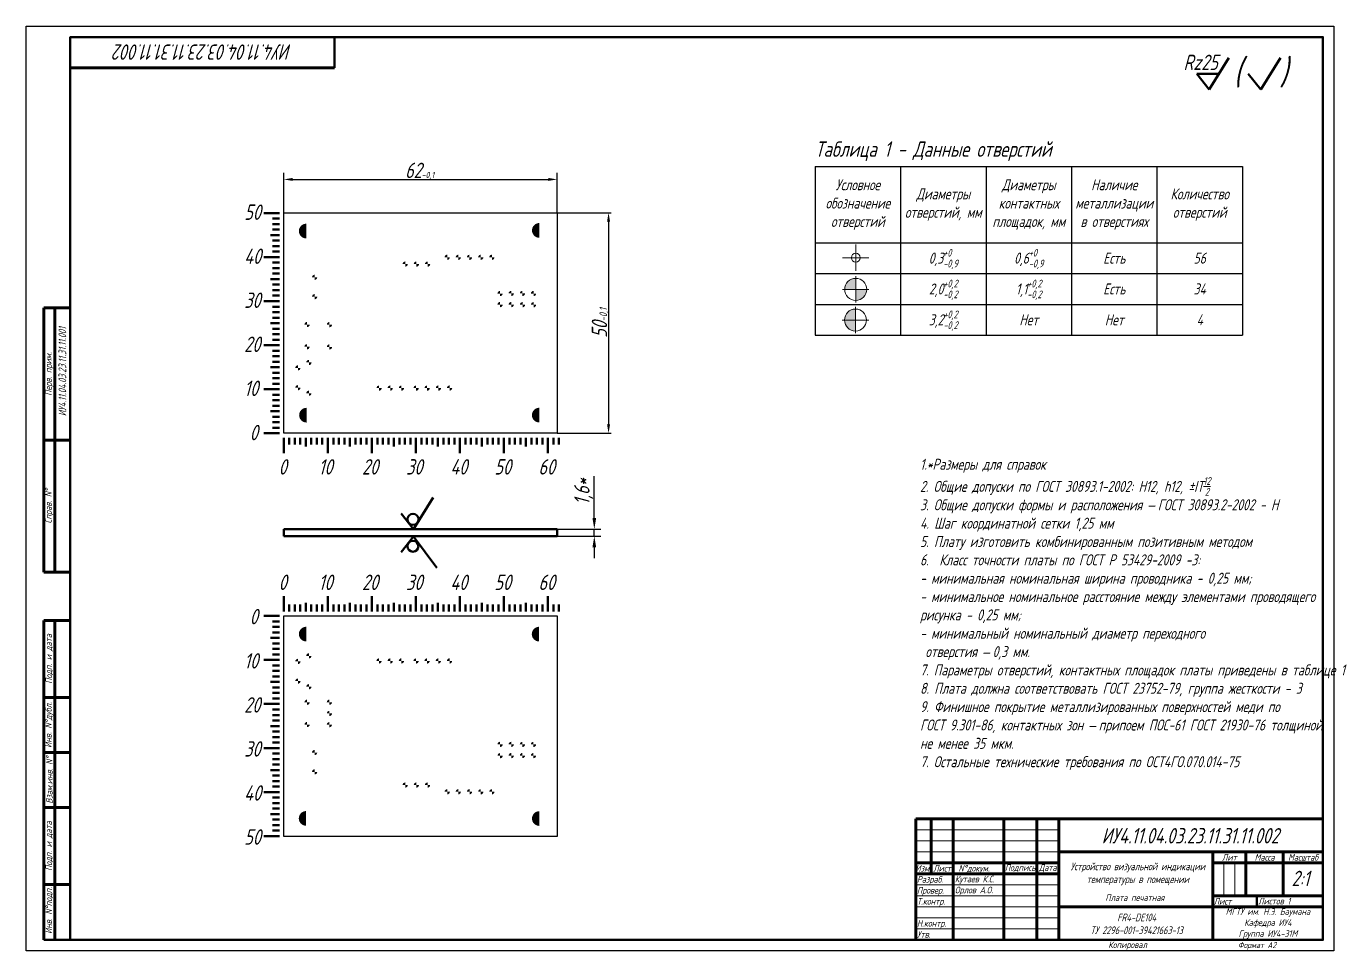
# Model space of a CAD drawing. Header units: millimetres. Extents: x -194 to 1085, y -28 to 392.
# Drawn here: x 491 to 1085, y -28 to 392 of the extents above; entities that cross this region are included whole.
import ezdxf

# ---------------------------------------------------------------- set-up
doc = ezdxf.new("R2010")
doc.units = ezdxf.units.MM
doc.layers.add('FORM', color=5, linetype='Continuous')
doc.layers.add('Format', color=7, linetype='Continuous', lineweight=50)
doc.layers.add('Tonk', color=7, linetype='Continuous', lineweight=15)
doc.styles.get("Standard").update_dxf_attribs({"font": '', "width": 0.8, "oblique": 15})
doc.styles.get('Standard').set_extended_font_data('GOST type B')
doc.dimstyles.new('ISO-25', dxfattribs={"dimtxt": 3.5, "dimasz": 4, "dimexe": 1.25, "dimexo": 0, "dimtad": 1, "dimtxsty": 'Standard', "dimcen": 2.5, "dimadec": 0, "dimazin": 0, "dimtfac": 1, "dimtmove": 0, "dimatfit": 3, "dimfxl": 1, "dimarcsym": 0})
doc.dimstyles.new('Pre', dxfattribs={"dimtxt": 3.5, "dimasz": 1.5, "dimexe": 3, "dimexo": 0, "dimtad": 1, "dimtxsty": 'Standard', "dimcen": 2.5, "dimadec": 0, "dimazin": 0, "dimtfac": 1, "dimtmove": 0, "dimatfit": 3, "dimfxl": 1, "dimarcsym": 0})
picture_1 = doc.add_image_def('image1.png', size_in_pixel=(5562, 4486))
picture_2 = doc.add_image_def('image2.png', size_in_pixel=(5561, 4486))

# ---------------------------------------------------------------- blocks, each defined once
blk = doc.blocks.new('*D8')
at = {"color": 0, "lineweight": -2, "transparency": 16777216}
for p, q in [((749.03, 168.5), (749.03, 187.52)), ((732.19, 163.5), (752.03, 163.5)), ((749.03, 160.3), (749.03, 163.5)), ((732.19, 160.3), (752.03, 160.3)), ((749.03, 155.3), (749.03, 150.3))]:
    blk.add_line(p, q, dxfattribs=at)
at = {"color": 0, "transparency": 16777216}
for points in [[(748.2, 168.5), (749.86, 168.5), (749.03, 163.5)], [(748.2, 155.3), (749.86, 155.3), (749.03, 160.3)]]:
    blk.add_solid(points, dxfattribs=at)
at = {"layer": 'Defpoints', "color": 0, "transparency": 16777216}
for p in [(732.19, 163.5), (732.19, 160.3), (749.03, 160.3)]:
    blk.add_point(p, dxfattribs=at)
at = {"color": 0, "transparency": 16777216, "insert": (744.21, 180.51), "char_height": 3.5, "width": 5.1008, "attachment_point": 5, "rotation": 90}
blk.add_mtext('{\\H2x;1,6*}', dxfattribs=at)
blk = doc.blocks.new('*D9')
at = {"color": 0, "lineweight": -2, "transparency": 16777216}
for p, q in [((732.19, 307.22), (756.74, 307.22)), ((755.49, 303.22), (755.49, 211.04)), ((732.19, 207.04), (756.74, 207.04))]:
    blk.add_line(p, q, dxfattribs=at)
at = {"color": 0, "transparency": 16777216}
for points in [[(754.82, 303.22), (756.16, 303.22), (755.49, 307.22)], [(754.82, 211.04), (756.16, 211.04), (755.49, 207.04)]]:
    blk.add_solid(points, dxfattribs=at)
at = {"layer": 'Defpoints', "color": 0, "transparency": 16777216}
for p in [(732.19, 307.22), (732.19, 207.04), (755.49, 207.04)]:
    blk.add_point(p, dxfattribs=at)
at = {"color": 0, "transparency": 16777216, "insert": (751.36, 257.13), "char_height": 3.5, "width": 11.4971, "attachment_point": 5, "rotation": 90}
blk.add_mtext('{\\H2x;50\\H0.5x;\\S^ -0,1;}', dxfattribs=at)
blk = doc.blocks.new('*T10')
at = {"layer": 'Format', "color": 0, "linetype": 'ByBlock', "lineweight": -2, "transparency": 16777216}
for p, q in [((0, 0), (194.11, 0)), ((0, 0), (0, -76.66)), ((38.82, 0), (38.82, -76.66)), ((77.64, 0), (77.64, -76.66)), ((116.47, 0), (116.47, -76.66)), ((155.29, 0), (155.29, -76.66)), ((194.11, 0), (194.11, -76.66)), ((0, -34.64), (194.11, -34.64)), ((0, -48.65), (194.11, -48.65)), ((0, -62.65), (194.11, -62.65)), ((0, -76.66), (194.11, -76.66))]:
    blk.add_line(p, q, dxfattribs=at)
at = {"layer": 'Format', "color": 0, "transparency": 16777216, "width": 38.7021, "attachment_point": 5}
for s, insert, char_height in [('Условное обозначение отверстий', (19.41, -17.32), 5), ('Диаметры контактных площадок, мм', (97.06, -17.32), 5), ('Наличие металлизации в отверстиях', (135.88, -17.32), 5), ('Диаметры отверстий, мм', (58.23, -17.32), 5), ('Количество отверстий', (174.7, -17.32), 5), ('\\A1;0,3{\\H0.7x;\\S+0^ -0,9;}', (58.23, -41.64), 5), ('\\A1;{\\H27.77778x;0,6\\H0.7x;\\S+0^ -0,9;\\H1.42857x; } ', (97.06, -41.64), 0.18), ('Есть', (135.88, -41.64), 5), ('56', (174.7, -41.64), 5), ('\\A1;{\\H27.77778x;2,0\\H0.7x;\\S+0,2^ -0,2;\\H1.42857x; } ', (58.23, -55.65), 0.18), ('\\A1;{\\H27.77778x;1,1\\H0.7x;\\S+0,2^ -0,2;\\H1.42857x; } ', (97.06, -55.65), 0.18), ('Есть', (135.88, -55.65), 5), ('34', (174.7, -55.65), 5), ('\\A1;{\\H27.77778x;3,2\\H0.7x;\\S+0,2^ -0,2;\\H1.42857x; } ', (58.23, -69.65), 0.18), ('\\A1;{\\H27.77778x;Нет}', (97.06, -69.65), 0.18), ('Нет', (135.88, -69.65), 5), ('4', (174.7, -69.65), 5)]:
    blk.add_mtext(s, dxfattribs=dict(at, insert=insert, char_height=char_height))
blk = doc.blocks.new('*D12')
at = {"color": 0, "lineweight": -2, "transparency": 16777216}
for p, q in [((607.98, 307.22), (607.98, 325.34)), ((611.98, 322.34), (728.19, 322.34)), ((732.19, 307.22), (732.19, 325.34))]:
    blk.add_line(p, q, dxfattribs=at)
at = {"color": 0, "transparency": 16777216}
for points in [[(611.98, 323), (611.98, 321.67), (607.98, 322.34)], [(728.19, 323), (728.19, 321.67), (732.19, 322.34)]]:
    blk.add_solid(points, dxfattribs=at)
at = {"layer": 'Defpoints', "color": 0, "transparency": 16777216}
for p in [(732.19, 322.34), (607.98, 307.22), (732.19, 307.22)]:
    blk.add_point(p, dxfattribs=at)
at = {"color": 0, "transparency": 16777216, "insert": (669.68, 326.46), "char_height": 3.5, "width": 8.5641, "attachment_point": 5}
blk.add_mtext('{\\H2x;62\\H0.4x;\\S^ -0,1;}', dxfattribs=at)

msp = doc.modelspace()

# ---------------------------------------------------------------- hatches: boundary and pattern name
at = {"true_color": 0x000000}
h = msp.add_hatch(color=18, dxfattribs=at)
h.dxf.hatch_style = 1
h.paths.add_polyline_path([(618.171, 302.222, 0.4142136), (614.826, 298.876), (618.171, 298.876)])
h.paths.add_polyline_path([(618.171, 298.876), (614.826, 298.876, 0.4142136), (618.171, 295.531)])
h = msp.add_hatch(color=18, dxfattribs=at)
h.dxf.hatch_style = 1
h.paths.add_polyline_path([(724.064, 302.528, 0.4142136), (720.718, 299.183), (724.064, 299.183)])
h.paths.add_polyline_path([(724.064, 299.183), (720.718, 299.183, 0.4142136), (724.064, 295.838)])
h = msp.add_hatch(color=18, dxfattribs=at)
h.dxf.hatch_style = 1
h.paths.add_polyline_path([(682.191, 288.157, 0.4142136), (681.003, 286.969), (682.191, 286.969)])
h.paths.add_polyline_path([(683.38, 286.969), (682.191, 286.969), (682.191, 285.78, 0.4142136)])
h = msp.add_hatch(color=18, dxfattribs=at)
h.dxf.hatch_style = 1
h.paths.add_polyline_path([(687.241, 288.135, 0.4142136), (686.053, 286.947), (687.241, 286.947)])
h.paths.add_polyline_path([(688.43, 286.947), (687.241, 286.947), (687.241, 285.758, 0.4142136)])
h = msp.add_hatch(color=18, dxfattribs=at)
h.dxf.hatch_style = 1
h.paths.add_polyline_path([(692.331, 288.135, 0.4142136), (691.143, 286.947), (692.331, 286.947)])
h.paths.add_polyline_path([(693.519, 286.947), (692.331, 286.947), (692.331, 285.758, 0.4142136)])
h = msp.add_hatch(color=18, dxfattribs=at)
h.dxf.hatch_style = 1
h.paths.add_polyline_path([(697.446, 288.167, 0.4142136), (696.257, 286.979), (697.446, 286.979)])
h.paths.add_polyline_path([(698.634, 286.979), (697.446, 286.979), (697.446, 285.79, 0.4142136)])
h = msp.add_hatch(color=18, dxfattribs=at)
h.dxf.hatch_style = 1
h.paths.add_polyline_path([(702.482, 288.146, 0.4142136), (701.294, 286.957), (702.482, 286.957)])
h.paths.add_polyline_path([(703.67, 286.957), (702.482, 286.957), (702.482, 285.769, 0.4142136)])
h = msp.add_hatch(color=18, dxfattribs=at)
h.dxf.hatch_style = 1
h.paths.add_polyline_path([(663.133, 285.092, 0.4142136), (661.945, 283.904), (663.133, 283.904)])
h.paths.add_polyline_path([(664.322, 283.904), (663.133, 283.904), (663.133, 282.715, 0.4142136)])
h = msp.add_hatch(color=18, dxfattribs=at)
h.dxf.hatch_style = 1
h.paths.add_polyline_path([(668.193, 285.06, 0.4142136), (667.005, 283.872), (668.193, 283.872)])
h.paths.add_polyline_path([(669.382, 283.872), (668.193, 283.872), (668.193, 282.683, 0.4142136)])
h = msp.add_hatch(color=18, dxfattribs=at)
h.dxf.hatch_style = 1
h.paths.add_polyline_path([(673.283, 285.06, 0.4142136), (672.095, 283.872), (673.283, 283.872)])
h.paths.add_polyline_path([(674.472, 283.872), (673.283, 283.872), (673.283, 282.683, 0.4142136)])
h = msp.add_hatch(color=18, dxfattribs=at)
h.dxf.hatch_style = 1
h.paths.add_polyline_path([(621.989, 279.064, 0.4142136), (620.801, 277.875), (621.989, 277.875)])
h.paths.add_polyline_path([(623.178, 277.875), (621.989, 277.875), (621.989, 276.687, 0.4142136)])
h = msp.add_hatch(color=18, dxfattribs=at)
h.dxf.hatch_style = 1
h.paths.add_polyline_path([(622, 270.283, 0.4142136), (620.812, 269.095), (622, 269.095)])
h.paths.add_polyline_path([(623.189, 269.095), (622, 269.095), (622, 267.907, 0.4142136)])
h = msp.add_hatch(color=18, dxfattribs=at)
h.dxf.hatch_style = 1
h.paths.add_polyline_path([(706.218, 271.687, 0.4142136), (705.029, 270.499), (706.218, 270.499)])
h.paths.add_polyline_path([(707.406, 270.499), (706.218, 270.499), (706.218, 269.31, 0.4142136)])
h = msp.add_hatch(color=18, dxfattribs=at)
h.dxf.hatch_style = 1
h.paths.add_polyline_path([(711.294, 271.741, 0.4142136), (710.106, 270.552), (711.294, 270.552)])
h.paths.add_polyline_path([(712.483, 270.552), (711.294, 270.552), (711.294, 269.364, 0.4142136)])
h = msp.add_hatch(color=18, dxfattribs=at)
h.dxf.hatch_style = 1
h.paths.add_polyline_path([(716.36, 271.73, 0.4142136), (715.172, 270.542), (716.36, 270.542)])
h.paths.add_polyline_path([(717.549, 270.542), (716.36, 270.542), (716.36, 269.353, 0.4142136)])
h = msp.add_hatch(color=18, dxfattribs=at)
h.dxf.hatch_style = 1
h.paths.add_polyline_path([(721.426, 271.709, 0.4142136), (720.238, 270.52), (721.426, 270.52)])
h.paths.add_polyline_path([(722.615, 270.52), (721.426, 270.52), (721.426, 269.332, 0.4142136)])
h = msp.add_hatch(color=18, dxfattribs=at)
h.dxf.hatch_style = 1
h.paths.add_polyline_path([(706.215, 266.674, 0.4142136), (705.026, 265.485), (706.215, 265.485)])
h.paths.add_polyline_path([(707.403, 265.485), (706.215, 265.485), (706.215, 264.297, 0.4142136)])
h = msp.add_hatch(color=18, dxfattribs=at)
h.dxf.hatch_style = 1
h.paths.add_polyline_path([(711.302, 266.674, 0.4142136), (710.114, 265.485), (711.302, 265.485)])
h.paths.add_polyline_path([(712.491, 265.485), (711.302, 265.485), (711.302, 264.297, 0.4142136)])
h = msp.add_hatch(color=18, dxfattribs=at)
h.dxf.hatch_style = 1
h.paths.add_polyline_path([(716.414, 266.631, 0.4142136), (715.225, 265.442), (716.414, 265.442)])
h.paths.add_polyline_path([(717.602, 265.442), (716.414, 265.442), (716.414, 264.254, 0.4142136)])
h = msp.add_hatch(color=18, dxfattribs=at)
h.dxf.hatch_style = 1
h.paths.add_polyline_path([(721.426, 266.609, 0.4142136), (720.238, 265.421), (721.426, 265.421)])
h.paths.add_polyline_path([(722.614, 265.421), (721.426, 265.421), (721.426, 264.232, 0.4142136)])
h = msp.add_hatch(color=18, dxfattribs=at)
h.dxf.hatch_style = 1
h.paths.add_polyline_path([(867.656, 263.459, 0.4142136), (862.656, 258.459), (867.656, 258.459)])
h.paths.add_polyline_path([(867.656, 258.459), (862.656, 258.459, 0.4142136), (867.656, 253.459)])
h = msp.add_hatch(color=18, dxfattribs=at)
h.dxf.hatch_style = 1
h.paths.add_polyline_path([(618.562, 257.609, 0.4142136), (617.374, 256.42), (618.562, 256.42)])
h.paths.add_polyline_path([(619.751, 256.42), (618.562, 256.42), (618.562, 255.232, 0.4142136)])
h = msp.add_hatch(color=18, dxfattribs=at)
h.dxf.hatch_style = 1
h.paths.add_polyline_path([(628.726, 257.574, 0.4142136), (627.538, 256.386), (628.726, 256.386)])
h.paths.add_polyline_path([(629.915, 256.386), (628.726, 256.386), (628.726, 255.197, 0.4142136)])
h = msp.add_hatch(color=18, dxfattribs=at)
h.dxf.hatch_style = 1
h.paths.add_polyline_path([(618.525, 247.524, 0.4142136), (617.336, 246.335), (618.525, 246.335)])
h.paths.add_polyline_path([(619.713, 246.335), (618.525, 246.335), (618.525, 245.147, 0.4142136)])
h = msp.add_hatch(color=18, dxfattribs=at)
h.dxf.hatch_style = 1
h.paths.add_polyline_path([(628.736, 247.443, 0.4142136), (627.547, 246.255), (628.736, 246.255)])
h.paths.add_polyline_path([(629.924, 246.255), (628.736, 246.255), (628.736, 245.066, 0.4142136)])
h = msp.add_hatch(color=18, dxfattribs=at)
h.dxf.hatch_style = 1
h.paths.add_polyline_path([(614.377, 237.913, 0.4142136), (613.189, 236.725), (614.377, 236.725)])
h.paths.add_polyline_path([(615.566, 236.725), (614.377, 236.725), (614.377, 235.537, 0.4142136)])
h = msp.add_hatch(color=18, dxfattribs=at)
h.dxf.hatch_style = 1
h.paths.add_polyline_path([(619.387, 240.385, 0.4142136), (618.198, 239.196), (619.387, 239.196)])
h.paths.add_polyline_path([(620.575, 239.196), (619.387, 239.196), (619.387, 238.008, 0.4142136)])
h = msp.add_hatch(color=18, dxfattribs=at)
h.dxf.hatch_style = 1
h.paths.add_polyline_path([(614.385, 228.92, 0.4142136), (613.196, 227.731), (614.385, 227.731)])
h.paths.add_polyline_path([(615.573, 227.731), (614.385, 227.731), (614.385, 226.543, 0.4142136)])
h = msp.add_hatch(color=18, dxfattribs=at)
h.dxf.hatch_style = 1
h.paths.add_polyline_path([(619.388, 226.412, 0.4142136), (618.2, 225.224), (619.388, 225.224)])
h.paths.add_polyline_path([(620.576, 225.224), (619.388, 225.224), (619.388, 224.036, 0.4142136)])
h = msp.add_hatch(color=18, dxfattribs=at)
h.dxf.hatch_style = 1
h.paths.add_polyline_path([(651.286, 228.758, 0.4142136), (650.097, 227.57), (651.286, 227.57)])
h.paths.add_polyline_path([(652.474, 227.57), (651.286, 227.57), (651.286, 226.381, 0.4142136)])
h = msp.add_hatch(color=18, dxfattribs=at)
h.dxf.hatch_style = 1
h.paths.add_polyline_path([(656.319, 228.751, 0.4142136), (655.131, 227.563), (656.319, 227.563)])
h.paths.add_polyline_path([(657.508, 227.563), (656.319, 227.563), (656.319, 226.374, 0.4142136)])
h = msp.add_hatch(color=18, dxfattribs=at)
h.dxf.hatch_style = 1
h.paths.add_polyline_path([(661.422, 228.751, 0.4142136), (660.234, 227.563), (661.422, 227.563)])
h.paths.add_polyline_path([(662.611, 227.563), (661.422, 227.563), (661.422, 226.374, 0.4142136)])
h = msp.add_hatch(color=18, dxfattribs=at)
h.dxf.hatch_style = 1
h.paths.add_polyline_path([(668.078, 228.724, 0.4142136), (666.89, 227.536), (668.078, 227.536)])
h.paths.add_polyline_path([(669.267, 227.536), (668.078, 227.536), (668.078, 226.347, 0.4142136)])
h = msp.add_hatch(color=18, dxfattribs=at)
h.dxf.hatch_style = 1
h.paths.add_polyline_path([(673.098, 228.731, 0.4142136), (671.91, 227.542), (673.098, 227.542)])
h.paths.add_polyline_path([(674.287, 227.542), (673.098, 227.542), (673.098, 226.354, 0.4142136)])
h = msp.add_hatch(color=18, dxfattribs=at)
h.dxf.hatch_style = 1
h.paths.add_polyline_path([(678.222, 228.778, 0.4142136), (677.034, 227.589), (678.222, 227.589)])
h.paths.add_polyline_path([(679.411, 227.589), (678.222, 227.589), (678.222, 226.401, 0.4142136)])
h = msp.add_hatch(color=18, dxfattribs=at)
h.dxf.hatch_style = 1
h.paths.add_polyline_path([(683.296, 228.791, 0.4142136), (682.108, 227.603), (683.296, 227.603)])
h.paths.add_polyline_path([(684.484, 227.603), (683.296, 227.603), (683.296, 226.414, 0.4142136)])
h = msp.add_hatch(color=18, dxfattribs=at)
h.dxf.hatch_style = 1
h.paths.add_polyline_path([(618.292, 218.605, 0.4142136), (614.947, 215.26), (618.292, 215.26)])
h.paths.add_polyline_path([(618.292, 215.26), (614.947, 215.26, 0.4142136), (618.292, 211.914)])
h = msp.add_hatch(color=18, dxfattribs=at)
h.dxf.hatch_style = 1
h.paths.add_polyline_path([(724.017, 218.634, 0.4142136), (720.672, 215.288), (724.017, 215.288)])
h.paths.add_polyline_path([(724.017, 215.288), (720.672, 215.288, 0.4142136), (724.017, 211.943)])
h = msp.add_hatch(color=18, dxfattribs=at)
h.dxf.hatch_style = 1
h.paths.add_polyline_path([(618.161, 119.161, 0.4142136), (614.815, 115.816), (618.161, 115.816)])
h.paths.add_polyline_path([(618.161, 115.816), (614.815, 115.816, 0.4142136), (618.161, 112.471)])
h = msp.add_hatch(color=18, dxfattribs=at)
h.dxf.hatch_style = 1
h.paths.add_polyline_path([(723.964, 119.156, 0.4142136), (720.619, 115.811), (723.964, 115.811)])
h.paths.add_polyline_path([(723.964, 115.811), (720.619, 115.811, 0.4142136), (723.964, 112.466)])
h = msp.add_hatch(color=18, dxfattribs=at)
h.dxf.hatch_style = 1
h.paths.add_polyline_path([(619.364, 107.119, 0.4142136), (618.175, 105.931), (619.364, 105.931)])
h.paths.add_polyline_path([(620.552, 105.931), (619.364, 105.931), (619.364, 104.742, 0.4142136)])
h = msp.add_hatch(color=18, dxfattribs=at)
h.dxf.hatch_style = 1
h.paths.add_polyline_path([(614.396, 104.599, 0.4142136), (613.207, 103.41), (614.396, 103.41)])
h.paths.add_polyline_path([(615.584, 103.41), (614.396, 103.41), (614.396, 102.222, 0.4142136)])
h = msp.add_hatch(color=18, dxfattribs=at)
h.dxf.hatch_style = 1
h.paths.add_polyline_path([(651.241, 104.819, 0.4142136), (650.053, 103.631), (651.241, 103.631)])
h.paths.add_polyline_path([(652.43, 103.631), (651.241, 103.631), (651.241, 102.442, 0.4142136)])
h = msp.add_hatch(color=18, dxfattribs=at)
h.dxf.hatch_style = 1
h.paths.add_polyline_path([(656.33, 104.806, 0.4142136), (655.142, 103.618), (656.33, 103.618)])
h.paths.add_polyline_path([(657.518, 103.618), (656.33, 103.618), (656.33, 102.429, 0.4142136)])
h = msp.add_hatch(color=18, dxfattribs=at)
h.dxf.hatch_style = 1
h.paths.add_polyline_path([(661.406, 104.827, 0.4142136), (660.218, 103.639), (661.406, 103.639)])
h.paths.add_polyline_path([(662.594, 103.639), (661.406, 103.639), (661.406, 102.45, 0.4142136)])
h = msp.add_hatch(color=18, dxfattribs=at)
h.dxf.hatch_style = 1
h.paths.add_polyline_path([(668.054, 104.789, 0.4142136), (666.866, 103.601), (668.054, 103.601)])
h.paths.add_polyline_path([(669.243, 103.601), (668.054, 103.601), (668.054, 102.412, 0.4142136)])
h = msp.add_hatch(color=18, dxfattribs=at)
h.dxf.hatch_style = 1
h.paths.add_polyline_path([(673.064, 104.802, 0.4142136), (671.875, 103.613), (673.064, 103.613)])
h.paths.add_polyline_path([(674.252, 103.613), (673.064, 103.613), (673.064, 102.425, 0.4142136)])
h = msp.add_hatch(color=18, dxfattribs=at)
h.dxf.hatch_style = 1
h.paths.add_polyline_path([(678.173, 104.81, 0.4142136), (676.985, 103.622), (678.173, 103.622)])
h.paths.add_polyline_path([(679.361, 103.622), (678.173, 103.622), (678.173, 102.433, 0.4142136)])
h = msp.add_hatch(color=18, dxfattribs=at)
h.dxf.hatch_style = 1
h.paths.add_polyline_path([(683.253, 104.81, 0.4142136), (682.065, 103.622), (683.253, 103.622)])
h.paths.add_polyline_path([(684.442, 103.622), (683.253, 103.622), (683.253, 102.433, 0.4142136)])
h = msp.add_hatch(color=18, dxfattribs=at)
h.dxf.hatch_style = 1
h.paths.add_polyline_path([(614.385, 95.641, 0.4142136), (613.197, 94.453), (614.385, 94.453)])
h.paths.add_polyline_path([(615.573, 94.453), (614.385, 94.453), (614.385, 93.265, 0.4142136)])
h = msp.add_hatch(color=18, dxfattribs=at)
h.dxf.hatch_style = 1
h.paths.add_polyline_path([(619.383, 93.111, 0.4142136), (618.195, 91.923), (619.383, 91.923)])
h.paths.add_polyline_path([(620.571, 91.923), (619.383, 91.923), (619.383, 90.734, 0.4142136)])
h = msp.add_hatch(color=18, dxfattribs=at)
h.dxf.hatch_style = 1
h.paths.add_polyline_path([(618.557, 86.057, 0.4142136), (617.368, 84.868), (618.557, 84.868)])
h.paths.add_polyline_path([(619.745, 84.868), (618.557, 84.868), (618.557, 83.68, 0.4142136)])
h = msp.add_hatch(color=18, dxfattribs=at)
h.dxf.hatch_style = 1
h.paths.add_polyline_path([(628.696, 86.067, 0.4142136), (627.508, 84.878), (628.696, 84.878)])
h.paths.add_polyline_path([(629.885, 84.878), (628.696, 84.878), (628.696, 83.69, 0.4142136)])
h = msp.add_hatch(color=18, dxfattribs=at)
h.dxf.hatch_style = 1
h.paths.add_polyline_path([(628.69, 80.963, 0.4142136), (627.501, 79.775), (628.69, 79.775)])
h.paths.add_polyline_path([(629.878, 79.775), (628.69, 79.775), (628.69, 78.587, 0.4142136)])
h = msp.add_hatch(color=18, dxfattribs=at)
h.dxf.hatch_style = 1
h.paths.add_polyline_path([(618.567, 75.924, 0.4142136), (617.379, 74.736), (618.567, 74.736)])
h.paths.add_polyline_path([(619.755, 74.736), (618.567, 74.736), (618.567, 73.547, 0.4142136)])
h = msp.add_hatch(color=18, dxfattribs=at)
h.dxf.hatch_style = 1
h.paths.add_polyline_path([(628.679, 75.861, 0.4142136), (627.49, 74.672), (628.679, 74.672)])
h.paths.add_polyline_path([(629.867, 74.672), (628.679, 74.672), (628.679, 73.484, 0.4142136)])
h = msp.add_hatch(color=18, dxfattribs=at)
h.dxf.hatch_style = 1
h.paths.add_polyline_path([(706.233, 66.937, 0.4142136), (705.044, 65.748), (706.233, 65.748)])
h.paths.add_polyline_path([(707.421, 65.748), (706.233, 65.748), (706.233, 64.56, 0.4142136)])
h = msp.add_hatch(color=18, dxfattribs=at)
h.dxf.hatch_style = 1
h.paths.add_polyline_path([(711.301, 66.923, 0.4142136), (710.113, 65.735), (711.301, 65.735)])
h.paths.add_polyline_path([(712.49, 65.735), (711.301, 65.735), (711.301, 64.546, 0.4142136)])
h = msp.add_hatch(color=18, dxfattribs=at)
h.dxf.hatch_style = 1
h.paths.add_polyline_path([(716.354, 66.878, 0.4142136), (715.166, 65.69), (716.354, 65.69)])
h.paths.add_polyline_path([(717.542, 65.69), (716.354, 65.69), (716.354, 64.501, 0.4142136)])
h = msp.add_hatch(color=18, dxfattribs=at)
h.dxf.hatch_style = 1
h.paths.add_polyline_path([(721.395, 66.909, 0.4142136), (720.207, 65.72), (721.395, 65.72)])
h.paths.add_polyline_path([(722.584, 65.72), (721.395, 65.72), (721.395, 64.532, 0.4142136)])
h = msp.add_hatch(color=18, dxfattribs=at)
h.dxf.hatch_style = 1
h.paths.add_polyline_path([(621.983, 63.231, 0.4142136), (620.794, 62.043), (621.983, 62.043)])
h.paths.add_polyline_path([(623.171, 62.043), (621.983, 62.043), (621.983, 60.854, 0.4142136)])
h = msp.add_hatch(color=18, dxfattribs=at)
h.dxf.hatch_style = 1
h.paths.add_polyline_path([(706.249, 61.792, 0.4142136), (705.061, 60.604), (706.249, 60.604)])
h.paths.add_polyline_path([(707.437, 60.604), (706.249, 60.604), (706.249, 59.416, 0.4142136)])
h = msp.add_hatch(color=18, dxfattribs=at)
h.dxf.hatch_style = 1
h.paths.add_polyline_path([(711.315, 61.822, 0.4142136), (710.127, 60.634), (711.315, 60.634)])
h.paths.add_polyline_path([(712.504, 60.634), (711.315, 60.634), (711.315, 59.445, 0.4142136)])
h = msp.add_hatch(color=18, dxfattribs=at)
h.dxf.hatch_style = 1
h.paths.add_polyline_path([(716.382, 61.852, 0.4142136), (715.194, 60.663), (716.382, 60.663)])
h.paths.add_polyline_path([(717.571, 60.663), (716.382, 60.663), (716.382, 59.475, 0.4142136)])
h = msp.add_hatch(color=18, dxfattribs=at)
h.dxf.hatch_style = 1
h.paths.add_polyline_path([(721.39, 61.818, 0.4142136), (720.201, 60.629), (721.39, 60.629)])
h.paths.add_polyline_path([(722.578, 60.629), (721.39, 60.629), (721.39, 59.441, 0.4142136)])
h = msp.add_hatch(color=18, dxfattribs=at)
h.dxf.hatch_style = 1
h.paths.add_polyline_path([(622.004, 54.444, 0.4142136), (620.816, 53.255), (622.004, 53.255)])
h.paths.add_polyline_path([(623.193, 53.255), (622.004, 53.255), (622.004, 52.067, 0.4142136)])
h = msp.add_hatch(color=18, dxfattribs=at)
h.dxf.hatch_style = 1
h.paths.add_polyline_path([(663.124, 48.446, 0.4142136), (661.936, 47.258), (663.124, 47.258)])
h.paths.add_polyline_path([(664.313, 47.258), (663.124, 47.258), (663.124, 46.069, 0.4142136)])
h = msp.add_hatch(color=18, dxfattribs=at)
h.dxf.hatch_style = 1
h.paths.add_polyline_path([(668.191, 48.446, 0.4142136), (667.003, 47.258), (668.191, 47.258)])
h.paths.add_polyline_path([(669.38, 47.258), (668.191, 47.258), (668.191, 46.069, 0.4142136)])
h = msp.add_hatch(color=18, dxfattribs=at)
h.dxf.hatch_style = 1
h.paths.add_polyline_path([(673.263, 48.45, 0.4142136), (672.075, 47.262), (673.263, 47.262)])
h.paths.add_polyline_path([(674.452, 47.262), (673.263, 47.262), (673.263, 46.074, 0.4142136)])
h = msp.add_hatch(color=18, dxfattribs=at)
h.dxf.hatch_style = 1
h.paths.add_polyline_path([(682.212, 45.374, 0.4142136), (681.023, 44.185), (682.212, 44.185)])
h.paths.add_polyline_path([(683.4, 44.185), (682.212, 44.185), (682.212, 42.997, 0.4142136)])
h = msp.add_hatch(color=18, dxfattribs=at)
h.dxf.hatch_style = 1
h.paths.add_polyline_path([(687.24, 45.412, 0.4142136), (686.052, 44.223), (687.24, 44.223)])
h.paths.add_polyline_path([(688.428, 44.223), (687.24, 44.223), (687.24, 43.035, 0.4142136)])
h = msp.add_hatch(color=18, dxfattribs=at)
h.dxf.hatch_style = 1
h.paths.add_polyline_path([(692.349, 45.412, 0.4142136), (691.161, 44.223), (692.349, 44.223)])
h.paths.add_polyline_path([(693.537, 44.223), (692.349, 44.223), (692.349, 43.035, 0.4142136)])
h = msp.add_hatch(color=18, dxfattribs=at)
h.dxf.hatch_style = 1
h.paths.add_polyline_path([(697.437, 45.369, 0.4142136), (696.249, 44.181), (697.437, 44.181)])
h.paths.add_polyline_path([(698.626, 44.181), (697.437, 44.181), (697.437, 42.993, 0.4142136)])
h = msp.add_hatch(color=18, dxfattribs=at)
h.dxf.hatch_style = 1
h.paths.add_polyline_path([(702.481, 45.381, 0.4142136), (701.292, 44.193), (702.481, 44.193)])
h.paths.add_polyline_path([(703.669, 44.193), (702.481, 44.193), (702.481, 43.004, 0.4142136)])
h = msp.add_hatch(color=18, dxfattribs=at)
h.dxf.hatch_style = 1
h.paths.add_polyline_path([(618.134, 35.443, 0.4142136), (614.789, 32.098), (618.134, 32.098)])
h.paths.add_polyline_path([(618.134, 32.098), (614.789, 32.098, 0.4142136), (618.134, 28.753)])
h = msp.add_hatch(color=18, dxfattribs=at)
h.dxf.hatch_style = 1
h.paths.add_polyline_path([(724.061, 35.395, 0.4142136), (720.716, 32.05), (724.061, 32.05)])
h.paths.add_polyline_path([(724.061, 32.05), (720.716, 32.05, 0.4142136), (724.061, 28.704)])
at = {"layer": 'Tonk', "true_color": 0x000000}
h = msp.add_hatch(color=18, dxfattribs=at)
h.dxf.hatch_style = 1
h.paths.add_polyline_path([(862.775, 272.411), (867.775, 272.411), (867.775, 277.411, 0.4142136)])
h.paths.add_polyline_path([(872.775, 272.411), (867.775, 272.411), (867.775, 267.411, 0.4142136)])

# ---------------------------------------------------------------- linework, layer by layer
at = {"color": 0}
for p, q in [((1079.948, 31.956), (1079.948, 16.956)), ((1079.948, 11.956), (1079.948, 16.956)), ((1079.948, -23.044), (1079.948, 11.956)), ((1079.948, -8.044), (1079.948, -3.044)), ((894.948, -23.044), (959.948, -23.044)), ((911.948, -23.044), (894.948, -23.044)), ((949.948, -23.044), (934.948, -23.044)), ((1029.948, -23.044), (959.948, -23.044)), ((959.948, -23.044), (1079.948, -23.044))]:
    msp.add_line(p, q, dxfattribs=at)
at = {"layer": 'FORM', "color": 0, "ltscale": 0.01}
for p, q in [((510.948, 144.456), (510.948, 264.456)), ((510.948, 204.456), (510.948, 144.456)), ((510.948, 121.956), (510.948, 86.956)), ((510.948, 61.956), (510.948, 34.956)), ((510.948, 1.956), (510.948, -23.044))]:
    msp.add_line(p, q, dxfattribs=at)
msp.add_lwpolyline([(490.948, 391.956), (1084.948, 391.956), (1084.948, -28.044), (490.948, -28.044)], close=True, dxfattribs=at)
at = {"layer": 'Format', "color": 0, "ltscale": 0.01}
msp.add_line((510.948, -23.044), (510.948, 386.956), dxfattribs=at)
at = {"layer": 'Format'}
for p, q in [((630.948, 372.956), (630.948, 386.956)), ((1037.258, 377.531), (1028.328, 363.206)), ((1060.663, 377.531), (1051.733, 363.206)), ((1028.328, 363.206), (1022.646, 370.369)), ((1022.646, 370.369), (1032.793, 370.369)), ((1051.733, 363.206), (1046.05, 370.369)), ((598.983, 307.043), (605.983, 307.043)), ((602.852, 304.543), (605.983, 304.543)), ((601.983, 297.043), (605.983, 297.043)), ((602.852, 302.043), (605.983, 302.043)), ((602.852, 299.543), (605.983, 299.543)), ((602.852, 294.543), (605.983, 294.543)), ((602.852, 292.043), (605.983, 292.043)), ((598.983, 287.043), (605.983, 287.043)), ((602.852, 289.543), (605.983, 289.543)), ((602.852, 284.543), (605.983, 284.543)), ((602.852, 282.043), (605.983, 282.043)), ((602.852, 279.543), (605.983, 279.543)), ((601.983, 277.043), (605.983, 277.043)), ((602.852, 274.543), (605.983, 274.543)), ((602.852, 272.043), (605.983, 272.043)), ((602.852, 269.543), (605.983, 269.543)), ((598.983, 267.043), (605.983, 267.043)), ((602.852, 264.543), (605.983, 264.543)), ((602.852, 262.043), (605.983, 262.043)), ((601.983, 257.043), (605.983, 257.043)), ((602.852, 259.543), (605.983, 259.543)), ((602.852, 254.543), (605.983, 254.543)), ((602.852, 252.043), (605.983, 252.043)), ((602.852, 249.543), (605.983, 249.543)), ((598.983, 247.043), (605.983, 247.043)), ((602.852, 244.543), (605.983, 244.543)), ((602.852, 242.043), (605.983, 242.043)), ((602.852, 239.543), (605.983, 239.543)), ((601.983, 237.043), (605.983, 237.043)), ((602.852, 234.543), (605.983, 234.543)), ((602.852, 232.043), (605.983, 232.043)), ((598.983, 227.043), (605.983, 227.043)), ((602.852, 229.543), (605.983, 229.543)), ((602.852, 224.543), (605.983, 224.543)), ((602.852, 222.043), (605.983, 222.043)), ((601.983, 217.043), (605.983, 217.043)), ((602.852, 219.543), (605.983, 219.543)), ((602.852, 214.543), (605.983, 214.543)), ((602.852, 212.043), (605.983, 212.043)), ((602.852, 209.543), (605.983, 209.543)), ((605.983, 207.043), (598.983, 207.043)), ((607.983, 198.043), (607.983, 205.043)), ((610.483, 201.912), (610.483, 205.043)), ((612.983, 201.912), (612.983, 205.043)), ((615.483, 201.912), (615.483, 205.043)), ((617.983, 201.043), (617.983, 205.043)), ((620.483, 201.912), (620.483, 205.043)), ((622.983, 201.912), (622.983, 205.043)), ((625.483, 201.912), (625.483, 205.043)), ((627.983, 198.043), (627.983, 205.043)), ((630.483, 201.912), (630.483, 205.043)), ((632.983, 201.912), (632.983, 205.043)), ((635.483, 201.912), (635.483, 205.043)), ((637.983, 201.043), (637.983, 205.043)), ((640.483, 201.912), (640.483, 205.043)), ((642.983, 201.912), (642.983, 205.043)), ((645.483, 201.912), (645.483, 205.043)), ((647.983, 198.043), (647.983, 205.043)), ((650.483, 201.912), (650.483, 205.043)), ((652.983, 201.912), (652.983, 205.043)), ((655.483, 201.912), (655.483, 205.043)), ((657.983, 201.043), (657.983, 205.043)), ((660.483, 201.912), (660.483, 205.043)), ((662.983, 201.912), (662.983, 205.043)), ((665.483, 201.912), (665.483, 205.043)), ((667.983, 198.043), (667.983, 205.043)), ((670.483, 201.912), (670.483, 205.043)), ((672.983, 201.912), (672.983, 205.043)), ((675.483, 201.912), (675.483, 205.043)), ((677.983, 201.043), (677.983, 205.043)), ((680.483, 201.912), (680.483, 205.043)), ((682.983, 201.912), (682.983, 205.043)), ((685.483, 201.912), (685.483, 205.043)), ((687.983, 198.043), (687.983, 205.043)), ((690.483, 201.912), (690.483, 205.043)), ((692.983, 201.912), (692.983, 205.043)), ((695.483, 201.912), (695.483, 205.043)), ((697.983, 201.043), (697.983, 205.043)), ((700.483, 201.912), (700.483, 205.043)), ((702.983, 201.912), (702.983, 205.043)), ((705.483, 201.912), (705.483, 205.043)), ((707.983, 198.043), (707.983, 205.043)), ((710.483, 201.912), (710.483, 205.043)), ((712.983, 201.912), (712.983, 205.043)), ((715.483, 201.912), (715.483, 205.043)), ((717.983, 201.043), (717.983, 205.043)), ((720.483, 201.912), (720.483, 205.043)), ((722.983, 201.912), (722.983, 205.043)), ((725.483, 201.912), (725.483, 205.043)), ((727.983, 198.043), (727.983, 205.043)), ((730.483, 201.912), (730.483, 205.043)), ((732.983, 201.912), (732.983, 205.043)), ((675.879, 177.82), (666.949, 163.495)), ((666.949, 163.495), (661.267, 170.658)), ((607.983, 163.495), (732.191, 163.495)), ((607.983, 160.295), (607.983, 163.495)), ((732.191, 160.295), (732.191, 163.495)), ((732.191, 160.295), (607.983, 160.295)), ((666.932, 160.224), (661.249, 153.061)), ((677.489, 145.899), (666.932, 160.224)), ((607.983, 133.077), (607.983, 126.077)), ((627.983, 133.077), (627.983, 126.077)), ((647.983, 133.077), (647.983, 126.077)), ((667.983, 133.077), (667.983, 126.077)), ((687.983, 133.077), (687.983, 126.077)), ((707.983, 133.077), (707.983, 126.077)), ((727.983, 133.077), (727.983, 126.077)), ((610.483, 129.208), (610.483, 126.077)), ((612.983, 129.208), (612.983, 126.077)), ((615.483, 129.208), (615.483, 126.077)), ((617.983, 130.077), (617.983, 126.077)), ((620.483, 129.208), (620.483, 126.077)), ((622.983, 129.208), (622.983, 126.077)), ((625.483, 129.208), (625.483, 126.077)), ((630.483, 129.208), (630.483, 126.077)), ((632.983, 129.208), (632.983, 126.077)), ((635.483, 129.208), (635.483, 126.077)), ((637.983, 130.077), (637.983, 126.077)), ((640.483, 129.208), (640.483, 126.077)), ((642.983, 129.208), (642.983, 126.077)), ((645.483, 129.208), (645.483, 126.077)), ((650.483, 129.208), (650.483, 126.077)), ((652.983, 129.208), (652.983, 126.077)), ((655.483, 129.208), (655.483, 126.077)), ((657.983, 130.077), (657.983, 126.077)), ((660.483, 129.208), (660.483, 126.077)), ((662.983, 129.208), (662.983, 126.077)), ((665.483, 129.208), (665.483, 126.077)), ((670.483, 129.208), (670.483, 126.077)), ((672.983, 129.208), (672.983, 126.077)), ((675.483, 129.208), (675.483, 126.077)), ((677.983, 130.077), (677.983, 126.077)), ((680.483, 129.208), (680.483, 126.077)), ((682.983, 129.208), (682.983, 126.077)), ((685.483, 129.208), (685.483, 126.077)), ((690.483, 129.208), (690.483, 126.077)), ((692.983, 129.208), (692.983, 126.077)), ((695.483, 129.208), (695.483, 126.077)), ((697.983, 130.077), (697.983, 126.077)), ((700.483, 129.208), (700.483, 126.077)), ((702.983, 129.208), (702.983, 126.077)), ((705.483, 129.208), (705.483, 126.077)), ((710.483, 129.208), (710.483, 126.077)), ((712.983, 129.208), (712.983, 126.077)), ((715.483, 129.208), (715.483, 126.077)), ((717.983, 130.077), (717.983, 126.077)), ((720.483, 129.208), (720.483, 126.077)), ((722.983, 129.208), (722.983, 126.077)), ((725.483, 129.208), (725.483, 126.077)), ((730.483, 129.208), (730.483, 126.077)), ((732.983, 129.208), (732.983, 126.077)), ((605.983, 124.077), (598.983, 124.077)), ((602.852, 121.577), (605.983, 121.577)), ((602.852, 119.077), (605.983, 119.077)), ((601.983, 114.077), (605.983, 114.077)), ((602.852, 116.577), (605.983, 116.577)), ((602.852, 111.577), (605.983, 111.577)), ((602.852, 109.077), (605.983, 109.077)), ((598.983, 104.077), (605.983, 104.077)), ((602.852, 106.577), (605.983, 106.577)), ((602.852, 101.577), (605.983, 101.577)), ((602.852, 99.077), (605.983, 99.077)), ((602.852, 96.577), (605.983, 96.577)), ((601.983, 94.077), (605.983, 94.077)), ((602.852, 91.577), (605.983, 91.577)), ((598.983, 84.077), (605.983, 84.077)), ((602.852, 89.077), (605.983, 89.077)), ((602.852, 86.577), (605.983, 86.577)), ((602.852, 81.577), (605.983, 81.577)), ((602.852, 79.077), (605.983, 79.077)), ((601.983, 74.077), (605.983, 74.077)), ((602.852, 76.577), (605.983, 76.577)), ((602.852, 71.577), (605.983, 71.577)), ((602.852, 69.077), (605.983, 69.077)), ((602.852, 66.577), (605.983, 66.577)), ((598.983, 64.077), (605.983, 64.077)), ((602.852, 61.577), (605.983, 61.577)), ((601.983, 54.077), (605.983, 54.077)), ((602.852, 59.077), (605.983, 59.077)), ((602.852, 56.577), (605.983, 56.577)), ((602.852, 51.577), (605.983, 51.577)), ((602.852, 49.077), (605.983, 49.077)), ((598.983, 44.077), (605.983, 44.077)), ((602.852, 46.577), (605.983, 46.577)), ((602.852, 41.577), (605.983, 41.577)), ((602.852, 39.077), (605.983, 39.077)), ((602.852, 36.577), (605.983, 36.577)), ((601.983, 34.077), (605.983, 34.077)), ((602.852, 31.577), (605.983, 31.577)), ((598.983, 24.077), (605.983, 24.077)), ((602.852, 29.077), (605.983, 29.077)), ((602.852, 26.577), (605.983, 26.577)), ((1050.001, -3.044), (1050.001, -8.044)), ((498.948, -23.044), (510.948, -23.044))]:
    msp.add_line(p, q, dxfattribs=at)
at = {"layer": 'Format', "lineweight": 70}
for p, q in [((510.948, 372.956), (630.948, 372.956)), ((498.948, 263.956), (498.948, 143.956)), ((503.948, 263.956), (498.948, 263.956)), ((503.948, 263.956), (510.948, 263.956)), ((503.948, 143.956), (503.948, 263.956)), ((510.948, 203.956), (498.948, 203.956)), ((498.948, 143.956), (510.948, 143.956)), ((498.948, -23.044), (498.948, 122.037)), ((498.948, 122.037), (503.948, 122.037)), ((503.948, 122.037), (503.948, -23.044)), ((503.948, 122.037), (510.948, 122.037)), ((498.948, 87.037), (510.948, 87.037)), ((498.948, 62.037), (510.948, 62.037)), ((498.948, 37.037), (510.948, 37.037)), ((895.001, -23.044), (895.001, 31.956)), ((895.001, 31.956), (1079.948, 31.956)), ((902.001, 31.956), (902.001, 6.956)), ((912.001, 31.956), (912.001, -23.044)), ((935.001, 31.956), (935.001, -23.044)), ((950.001, 31.956), (950.001, -23.044)), ((960.001, 31.956), (960.001, -23.044)), ((895.001, 11.956), (960.001, 11.956)), ((960.001, 16.956), (1079.948, 16.956)), ((1030.001, 16.956), (1030.001, -23.044)), ((1030.001, 11.956), (1079.948, 11.956)), ((1045.001, 16.956), (1045.001, -3.044)), ((1062.001, 16.956), (1062.001, -3.044)), ((895.001, 6.956), (960.001, 6.956)), ((498.948, 2.037), (510.948, 2.037)), ((1030.001, -3.044), (1080.001, -3.044)), ((960.001, -8.044), (1080.001, -8.044))]:
    msp.add_line(p, q, dxfattribs=at)
at = {"layer": 'Format', "color": 0, "ltscale": 0.01}
msp.add_lwpolyline([(510.948, -23.044), (1079.948, -23.044), (1079.948, 386.956), (510.948, 386.956)], close=True, dxfattribs=at)
at = {"layer": 'Format'}
for centre in [(666.646, 167.983), (666.628, 155.736)]:
    msp.add_circle(centre, 2.5, dxfattribs=at)
at = {"layer": 'Tonk'}
for p, q in [((867.775, 280.795), (867.775, 292.795)), ((861.775, 286.795), (873.775, 286.795)), ((867.775, 266.411), (867.775, 278.411)), ((861.775, 272.411), (873.775, 272.411)), ((867.656, 252.459), (867.656, 264.459)), ((861.656, 258.459), (873.656, 258.459)), ((895.001, 26.956), (960.001, 26.956)), ((895.001, 21.956), (960.001, 21.956)), ((895.001, 16.956), (960.001, 16.956)), ((1035.001, -3.044), (1035.001, 11.956)), ((1040.001, -3.044), (1040.001, 11.956)), ((895.001, 1.956), (960.001, 1.956)), ((895.001, -3.044), (960.001, -3.044)), ((895.001, -8.044), (960.001, -8.044)), ((895.001, -13.044), (960.001, -13.044)), ((895.001, -18.044), (960.001, -18.044))]:
    msp.add_line(p, q, dxfattribs=at)
for centre, radius in [((867.775, 286.795), 2), ((867.775, 272.411), 5), ((867.656, 258.459), 5)]:
    msp.add_circle(centre, radius, dxfattribs=at)

# ---------------------------------------------------------------- block references
msp.add_blockref('*T10', (849.31, 328.235))

# ---------------------------------------------------------------- texts
at = {"oblique": 15, "width": 0.8}
for s, height, p in [('Копировал', 3, (982.484, -26.794)), ('Формат А2', 2.75, (1041.412, -26.794))]:
    msp.add_text(s, height=height, dxfattribs=at).set_placement(p)
at = {"attachment_point": 5}
for s, insert, char_height, width, rotation in [('{\\C0;ИУ4.11.04.03.23.11.31.11.002}', (571.35, 380.185), 7, 129.41394, 180), ('{\\C0;ИУ4.11.04.03.23.11.31.11.001}', (507.394, 235.061), 3.5, 129.41394, 90), ('Перв. прим.', (501.448, 233.956), 3, 60, 90), ('{\\fISOCPEUR|b0|i0|c204|p34;Справ}. N°', (501.448, 173.956), 3, 60, 90), ('Подп. и дата', (501.448, 104.537), 3, 35, 90), ('{\\fISOCPEUR|b0|i0|c204|p34;Инв}. N°{\\fISOCPEUR|b0|i0|c204|p34;дубл}.', (501.448, 74.537), 3, 25, 90), ('{\\fISOCPEUR|b0|i0|c204|p34;Взам}.{\\fISOCPEUR|b0|i0|c204|p34;инв}. N°', (501.448, 49.537), 3, 27.3602, 90), ('Подп. и дата', (501.448, 19.537), 3, 35, 90), ('{\\fISOCPEUR|b0|i0|c204|p34;Инв}. N°{\\fISOCPEUR|b0|i0|c204|p34;подп}.', (501.448, -9.716), 3, 26.6565, 90)]:
    msp.add_mtext(s, dxfattribs=dict(at, insert=insert, char_height=char_height, width=width, rotation=rotation))
for s, insert, char_height, width, attachment_point in [('{\\C0;ИУ4.11.04.03.23.11.31.11.002}', (1019.713, 24.242), 7, 129.41394, 5), ('\\pxqc;Устройство визуальной индикации температуры в помещении', (995.908, 6.916), 3.5, 70, 5), ('Лит', (1037.501, 14.456), 3, 15, 5), ('Масса', (1053.501, 14.456), 3, 17, 5), ('Масштаб', (1071.001, 14.456), 3, 18, 5), ('Изм.', (898.448, 9.456), 3, 7, 5), ('Разраб.', (895.582, 5.954), 3, 17, 1), ('Лист', (907.001, 9.456), 3, 10, 5), ('N°{\\fISOCPEUR|b0|i0|c204|p34;докум}.', (914.46, 10.976), 3, 22.4183, 1), ('Подпись', (942.476, 9.543), 3, 15, 5), ('{\\fISOCPEUR|b0|i0|c204|p34;Дата}', (955.001, 9.456), 3, 10, 5), ('Провер.', (895.582, 0.954), 3, 17, 1), ('{\\fISOCPEUR|b0|i0|c204|p34;Т}.{\\fISOCPEUR|b0|i0|c204|p34;контр}.', (895.582, -4.046), 3, 17, 1), ('{\\fISOCPEUR|b0|i0|c204|p34;Лист} ', (1030.377, -5.544), 3, 20, 4), ('{\\fISOCPEUR|b0|i0|c204|p34;Листов} 1', (1050.582, -3.964), 3, 30, 1), ('{\\fISOCPEUR|b0|i0|c204|p34;Н}.{\\fISOCPEUR|b0|i0|c204|p34;контр}.', (895.582, -14.046), 3, 19.4235, 1), ('Утв.', (895.582, -19.046), 3, 17, 1)]:
    msp.add_mtext(s, dxfattribs=dict(insert=insert, char_height=char_height, width=width, attachment_point=attachment_point))
at = {"char_height": 3, "attachment_point": 1}
for s, width, heights, insert in [('Кутаев К.С.', 23, [0], (912.796, 6.07)), ('Орлов А.О.', 29.22179, [8], (912.833, 1.082)), ('\\pxqc;Плата печатная', 64.23902, [0], (962.431, -2.357)), ('\\pxqc;МГТУ им. Н.Э. Баумана\\PКафедра ИУ4\\PГруппа ИУ4-31М', 50, [0], (1030.001, -8.693))]:
    msp.add_mtext_dynamic_manual_height_columns(s, width=width, gutter_width=12.5, heights=heights, dxfattribs=dict(at, insert=insert))
at = {"layer": 'Tonk'}
for s, width, heights, insert, char_height, attachment_point in [('Rz25', 22.93517, [0], (1016.653, 379.01), 7, 1), ('(   )', 31.11964, [28.076], (1039.428, 377.263), 12, 1), ('Таблица 1 - Данные отверстий', 143.38501, [18.247], (849.337, 339.602), 7, 1), ('50', 2.72979, [0], (589.977, 310.954), 7, 1), ('40', 2.72979, [0], (589.977, 290.954), 7, 1), ('30', 2.72979, [0], (589.977, 270.954), 7, 1), ('20', 2.72979, [0], (589.977, 250.954), 7, 1), ('10', 2.72979, [0], (589.977, 230.954), 7, 1), ('0', 2.72979, [0], (592.504, 210.853), 7, 1), ('0', 2.72979, [0], (605.626, 195.28), 7, 1), ('10', 2.72979, [0], (623.758, 195.28), 7, 1), ('20', 2.72979, [0], (643.51, 195.28), 7, 1), ('30', 2.72979, [0], (663.51, 195.28), 7, 1), ('40', 2.72979, [0], (683.615, 195.28), 7, 1), ('50', 2.72979, [0], (703.616, 195.28), 7, 1), ('60', 2.72979, [0], (723.619, 195.28), 7, 1), ('\\A1;1.*Размеры для справок\\P\\pxsm1;2. Общие допуски по ГОСТ 30893.1-2002: H12, h12, ±IT{\\H0.7x;\\S12/2;}\\P3. Общие допуски формы и расположения {\\fArial|b0|i0|c204|p34;– }ГОСТ 30893.2-2002 - Н\\P4. Шаг координатной сетки 1,25 мм \\P5. Плату изготовить комбинированным позитивным методом \\P6.  Класс точности платы по ГОСТ Р 53429-2009 -3:\\P- минимальная номинальная ширина проводника - 0,25 мм;\\P- минимальное номинальное расстояние между элементами проводящего рисунка - 0,25 мм;\\P- минимальный номинальный диаметр переходного\\P отверстия {\\fArial|b0|i0|c0|p34;–\\fArial|b0|i0|c204|p34; }0,3 мм.\\P7. Параметры отверстий, контактных площадок платы приведены в таблице 1 \\P8. Плата должна соответствовать ГОСТ 23752-79, группа жесткости - 3 \\P9. Финишное покрытие металлизированных поверхностей меди по\\PГОСТ 9.301-86, контактных зон {\\fArial|b0|i0|c204|p34;– }припоем ПОС-61 ГОСТ 21930-76 толщиной не менее 35 мкм.\\P7. Остальные технические требования по ОСТ4ГО.070.014-75 ', 181.98917, [172.519], (896.995, 195.455), 5, 1), ('0', 2.72979, [0], (605.626, 135.841), 7, 7), ('10', 2.72979, [0], (623.758, 135.841), 7, 7), ('20', 2.72979, [0], (643.51, 135.841), 7, 7), ('30', 2.72979, [0], (663.51, 135.841), 7, 7), ('40', 2.72979, [0], (683.615, 135.841), 7, 7), ('50', 2.72979, [0], (703.616, 135.841), 7, 7), ('60', 2.72979, [0], (723.619, 135.841), 7, 7), ('0', 2.72979, [0], (592.504, 120.268), 7, 7), ('10', 2.72979, [0], (589.977, 100.167), 7, 7), ('20', 2.72979, [0], (589.977, 80.167), 7, 7), ('30', 2.72979, [0], (589.977, 60.167), 7, 7), ('40', 2.72979, [0], (589.977, 40.167), 7, 7), ('50', 2.72979, [0], (589.977, 20.167), 7, 7), ('2:1', 17.94764, [0], (1065.732, 8.351), 7, 1), ('\\pxqc;FR4-DE104 \\PТУ 2296-001-39421663-13', 70, [0], (960.388, -11.115), 3.5, 1)]:
    msp.add_mtext_dynamic_manual_height_columns(s, width=width, gutter_width=20, heights=heights, dxfattribs=dict(at, insert=insert, char_height=char_height, attachment_point=attachment_point))

# ---------------------------------------------------------------- dimensions: what is measured, and where the dimension line sits
dim = msp.add_linear_dim(base=(732.191, 322.336), p1=(607.983, 307.223), p2=(732.191, 307.223), text='{\\H2x;62\\H0.4x;\\S^ -0,1;}', dimstyle='Pre', override={"dimasz": 4})
dim.commit()
dim.dimension.update_dxf_attribs({"geometry": '*D12', "text_midpoint": (669.684, 322.336), "dimtype": 160})
dim = msp.add_linear_dim(base=(755.49, 207.043), p1=(732.191, 307.223), p2=(732.191, 207.043), angle=90, text='{\\H2x;50\\H0.5x;\\S^ -0,1;}', dimstyle='ISO-25')
dim.commit()
dim.dimension.update_dxf_attribs({"geometry": '*D9', "text_midpoint": (755.49, 257.133), "dimtype": 160})
dim = msp.add_linear_dim(base=(749.03, 160.295), p1=(732.191, 163.495), p2=(732.191, 160.295), angle=90, text='{\\H2x;1,6*}', dimstyle='Pre', override={"dimasz": 5})
dim.commit()
dim.dimension.update_dxf_attribs({"geometry": '*D8', "text_midpoint": (749.03, 180.505), "dimtype": 160})

# ---------------------------------------------------------------- pictures from other files: only their frames are drawn
image = msp.add_image(picture_1, insert=(607.983, 207.043), size_in_units=(124.209, 100.18))
image.dxf.flags = 7
image = msp.add_image(picture_2, insert=(607.983, 23.88), size_in_units=(124.209, 100.198))
image.dxf.flags = 7

doc.saveas('drawing.dxf')
